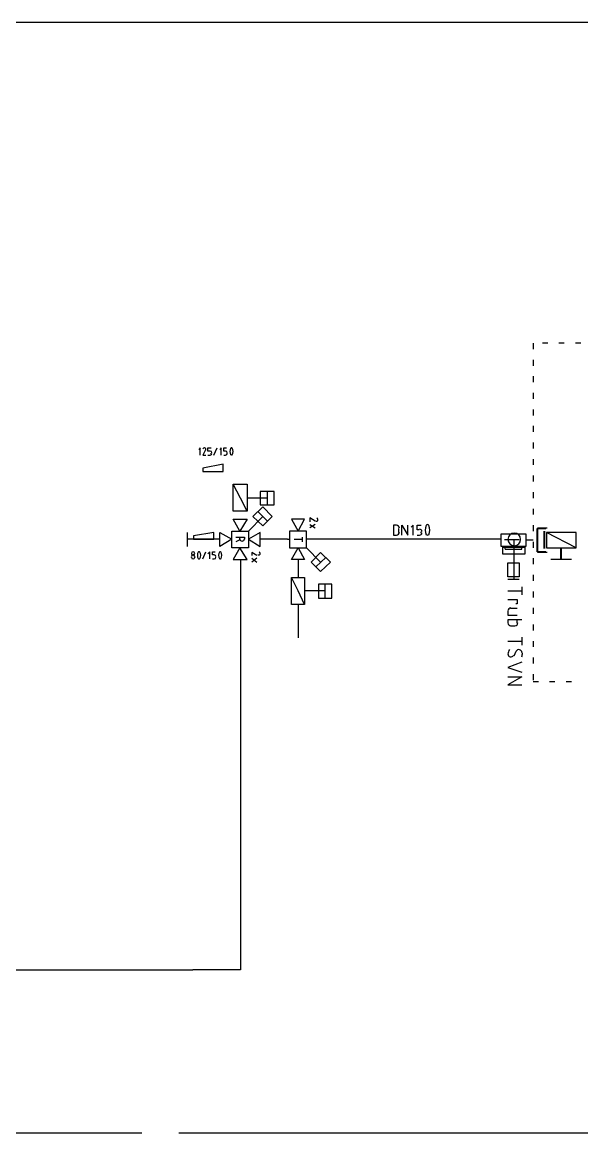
# Model space of a CAD drawing. Header units: millimetres. Extents: x 0 to 33.1, y 1.5 to 45.3.
# Drawn here: x 8.129 to 9.537, y 31.093 to 33.889 of the extents above; entities that cross this region are included whole.
import ezdxf

# ---------------------------------------------------------------- set-up
doc = ezdxf.new("R2010")
doc.units = ezdxf.units.MM
doc.header["$MEASUREMENT"] = 0
doc.layers.get('0').update_dxf_attribs({"linetype": 'CONTINUOUS'})

msp = doc.modelspace()

# ---------------------------------------------------------------- linework, layer by layer
at = {"color": 7, "linetype": 'Continuous'}
for p, q in [((7.26113, 33.8894), (8.52279, 33.8894)), ((8.50944, 33.8894), (11.8028, 33.8894)), ((8.62608, 32.5878), (8.54443, 32.5878)), ((8.79611, 32.5878), (8.72775, 32.5878)), ((8.95611, 32.5878), (8.84776, 32.5878)), ((9.33442, 32.5878), (8.95611, 32.5878)), ((8.67779, 32.5361), (8.67779, 31.5028)), ((8.82275, 32.5361), (8.82275, 32.4911)), ((8.82275, 32.4228), (8.82275, 32.3394)), ((7.26113, 31.5028), (8.55778, 31.5028)), ((8.67779, 31.5028), (8.55778, 31.5028)), ((7.26113, 31.0928), (8.42947, 31.0928)), ((8.52279, 31.0928), (11.9361, 31.0928))]:
    msp.add_line(p, q, dxfattribs=at)
at = {"color": 140, "linetype": 'Continuous'}
for p, q in [((9.41444, 33.0811), (9.41444, 33.0661)), ((9.45111, 33.0811), (9.43778, 33.0811)), ((9.49278, 33.0811), (9.47944, 33.0811)), ((9.53444, 33.0811), (9.52111, 33.0811)), ((9.41444, 33.0394), (9.41444, 33.0244)), ((9.41444, 32.9978), (9.41444, 32.9828)), ((9.41444, 32.9561), (9.41444, 32.9411)), ((9.41444, 32.9144), (9.41444, 32.8994)), ((9.41444, 32.8728), (9.41444, 32.8578)), ((9.41444, 32.8311), (9.41444, 32.8161)), ((9.41444, 32.7894), (9.41444, 32.7744)), ((9.41444, 32.7478), (9.41444, 32.7328)), ((9.41444, 32.7061), (9.41444, 32.6911)), ((9.41444, 32.6644), (9.41444, 32.6494)), ((9.41444, 32.6228), (9.41444, 32.6078)), ((9.42443, 32.5561), (9.42443, 32.6144)), ((9.42443, 32.6144), (9.44612, 32.6144)), ((9.42443, 32.5561), (9.42443, 32.6144)), ((9.42443, 32.6144), (9.44612, 32.6144)), ((9.42443, 32.5561), (9.42443, 32.6144)), ((9.42443, 32.6144), (9.44612, 32.6144)), ((9.42443, 32.5561), (9.42443, 32.6144)), ((9.42443, 32.6144), (9.44612, 32.6144)), ((9.42443, 32.5561), (9.42443, 32.6144)), ((9.42443, 32.6144), (9.44612, 32.6144)), ((9.42611, 32.5544), (9.42611, 32.6161)), ((9.42611, 32.6161), (9.44943, 32.6161)), ((9.42611, 32.5544), (9.42611, 32.6161)), ((9.42611, 32.6161), (9.44943, 32.6161)), ((9.42611, 32.5544), (9.42611, 32.6161)), ((9.42611, 32.6161), (9.44775, 32.6161)), ((9.42611, 32.5544), (9.42611, 32.6161)), ((9.42611, 32.6161), (9.44775, 32.6161)), ((9.42611, 32.5544), (9.42611, 32.6161)), ((9.42611, 32.6161), (9.44775, 32.6161)), ((9.41444, 32.5811), (9.41444, 32.5661)), ((9.44114, 32.6078), (9.44114, 32.5644)), ((9.44276, 32.6078), (9.44276, 32.5644)), ((9.44276, 32.6078), (9.44276, 32.5644)), ((9.44276, 32.6078), (9.44276, 32.5644)), ((9.44276, 32.6078), (9.44276, 32.5644)), ((9.52279, 32.6044), (9.44775, 32.6044)), ((9.44775, 32.6044), (9.44775, 32.5661)), ((9.52279, 32.5661), (9.44775, 32.6044)), ((9.52279, 32.6044), (9.44775, 32.6044)), ((9.44775, 32.6044), (9.44775, 32.5661)), ((9.52279, 32.5661), (9.44775, 32.6044)), ((9.52279, 32.5661), (9.52279, 32.6044)), ((9.52279, 32.5661), (9.52279, 32.6044)), ((9.44612, 32.5561), (9.42443, 32.5561)), ((9.44612, 32.5561), (9.42443, 32.5561)), ((9.44612, 32.5561), (9.42443, 32.5561)), ((9.44612, 32.5561), (9.42443, 32.5561)), ((9.44612, 32.5561), (9.42443, 32.5561)), ((9.44943, 32.5544), (9.42611, 32.5544)), ((9.44943, 32.5544), (9.42611, 32.5544)), ((9.44775, 32.5544), (9.42611, 32.5544)), ((9.44775, 32.5544), (9.42611, 32.5544)), ((9.44775, 32.5544), (9.42611, 32.5544)), ((9.44775, 32.5661), (9.52279, 32.5661)), ((9.44775, 32.5661), (9.52279, 32.5661)), ((9.48443, 32.5361), (9.48443, 32.5661)), ((9.48611, 32.5361), (9.48611, 32.5661)), ((9.41444, 32.5394), (9.41444, 32.5244)), ((9.51113, 32.5361), (9.45942, 32.5361)), ((9.51113, 32.5361), (9.45942, 32.5361)), ((9.51113, 32.5361), (9.48443, 32.5361)), ((9.51113, 32.5361), (9.48611, 32.5361)), ((9.41444, 32.4978), (9.41444, 32.4828)), ((9.41444, 32.4561), (9.41444, 32.4411)), ((9.41444, 32.4144), (9.41444, 32.3994)), ((9.41444, 32.3728), (9.41444, 32.3578)), ((9.41444, 32.3311), (9.41444, 32.3161)), ((9.41444, 32.2894), (9.41444, 32.2744)), ((9.41444, 32.2478), (9.41444, 32.2328)), ((9.41444, 32.2294), (9.42779, 32.2294)), ((9.45611, 32.2294), (9.46946, 32.2294)), ((9.49778, 32.2294), (9.51113, 32.2294))]:
    msp.add_line(p, q, dxfattribs=at)
at = {"color": 0, "linetype": 'Continuous'}
for p, q in [((8.57611, 32.8178), (8.57275, 32.8128)), ((8.57611, 32.7994), (8.57611, 32.8178)), ((8.58946, 32.8111), (8.58279, 32.7994)), ((8.59614, 32.8094), (8.59614, 32.8178)), ((8.59614, 32.8178), (8.60444, 32.8178)), ((8.60113, 32.8094), (8.59614, 32.8094)), ((8.60444, 32.8028), (8.60444, 32.8044)), ((8.61111, 32.7994), (8.61947, 32.8178)), ((8.62944, 32.8178), (8.62608, 32.8128)), ((8.62944, 32.7994), (8.62944, 32.8178)), ((8.63613, 32.8094), (8.63613, 32.8178)), ((8.63613, 32.8178), (8.64279, 32.8178)), ((8.63943, 32.8094), (8.63613, 32.8094)), ((8.64442, 32.8028), (8.64442, 32.8044)), ((8.58279, 32.7994), (8.5911, 32.7994)), ((8.59614, 32.7994), (8.60113, 32.7994)), ((8.63613, 32.7994), (8.63943, 32.7994)), ((8.63444, 32.7761), (8.58279, 32.7661)), ((8.58279, 32.7661), (8.58279, 32.7578)), ((8.58279, 32.7578), (8.63444, 32.7578)), ((8.63444, 32.7578), (8.63444, 32.7761)), ((8.67779, 32.6911), (8.65944, 32.7261)), ((8.65944, 32.6578), (8.65944, 32.7261)), ((8.65944, 32.7261), (8.69444, 32.7261)), ((8.69444, 32.7261), (8.69444, 32.6578)), ((8.76281, 32.7078), (8.72775, 32.7078)), ((8.72775, 32.7078), (8.72775, 32.6744)), ((8.7461, 32.6744), (8.7461, 32.7078)), ((8.76281, 32.6744), (8.76281, 32.7078)), ((8.69444, 32.6578), (8.67779, 32.6911)), ((8.7461, 32.6911), (8.69444, 32.6911)), ((8.73443, 32.6694), (8.70942, 32.6444)), ((8.72775, 32.6744), (8.76281, 32.6744)), ((8.75776, 32.6444), (8.73443, 32.6694)), ((8.69444, 32.6578), (8.65944, 32.6578)), ((8.67611, 32.6078), (8.65944, 32.6378)), ((8.65944, 32.6378), (8.69444, 32.6378)), ((8.69444, 32.6378), (8.67611, 32.6078)), ((8.73443, 32.6444), (8.69775, 32.6078)), ((8.70942, 32.6444), (8.73443, 32.6211)), ((8.7461, 32.6328), (8.72276, 32.6561)), ((8.73443, 32.6211), (8.75776, 32.6444)), ((8.83946, 32.6378), (8.8061, 32.6378)), ((8.8061, 32.6378), (8.82275, 32.6078)), ((8.82275, 32.6078), (8.83946, 32.6378)), ((8.8661, 32.6328), (8.85275, 32.6411)), ((8.85275, 32.6411), (8.85275, 32.6311)), ((8.85275, 32.6244), (8.8661, 32.6161)), ((8.8661, 32.6244), (8.85275, 32.6161)), ((9.06944, 32.6228), (9.06278, 32.6228)), ((9.06278, 32.6228), (9.06278, 32.5978)), ((9.07611, 32.6044), (9.07611, 32.6144)), ((9.08442, 32.5978), (9.08442, 32.6228)), ((9.08442, 32.6228), (9.09944, 32.5978)), ((9.09944, 32.5978), (9.09944, 32.6228)), ((9.11279, 32.6228), (9.10781, 32.6178)), ((9.11279, 32.5978), (9.11279, 32.6228)), ((9.12278, 32.6111), (9.12278, 32.6228)), ((9.12278, 32.6228), (9.13276, 32.6228)), ((9.12776, 32.6111), (9.12278, 32.6111)), ((8.54443, 32.5694), (8.54443, 32.6044)), ((8.61111, 32.6044), (8.55946, 32.5961)), ((8.55946, 32.5961), (8.55946, 32.5878)), ((8.55946, 32.5878), (8.61111, 32.5878)), ((8.61111, 32.5878), (8.61111, 32.6044)), ((8.62608, 32.5694), (8.62608, 32.6044)), ((8.62608, 32.6044), (8.65608, 32.5878)), ((8.65608, 32.5878), (8.62608, 32.5694)), ((8.65608, 32.5661), (8.65608, 32.6078)), ((8.65608, 32.6078), (8.69775, 32.6078)), ((8.66613, 32.5928), (8.68778, 32.5928)), ((8.67611, 32.5861), (8.66613, 32.5811)), ((8.67611, 32.5878), (8.67611, 32.5928)), ((8.68778, 32.5928), (8.68778, 32.5878)), ((8.69775, 32.6078), (8.69775, 32.5661)), ((8.72775, 32.6044), (8.69775, 32.5878)), ((8.69775, 32.5878), (8.72775, 32.5694)), ((8.72775, 32.5694), (8.72775, 32.6044)), ((8.79611, 32.5878), (8.80111, 32.5878)), ((8.80111, 32.6078), (8.80111, 32.5661)), ((8.84446, 32.6078), (8.80111, 32.6078)), ((8.81278, 32.5878), (8.83279, 32.5878)), ((8.83279, 32.5928), (8.83279, 32.5811)), ((8.84446, 32.5661), (8.84446, 32.6078)), ((8.84776, 32.5878), (8.84446, 32.5878)), ((9.06278, 32.5978), (9.06944, 32.5978)), ((9.12278, 32.5978), (9.12776, 32.5978)), ((9.13276, 32.6028), (9.13276, 32.6061)), ((9.33442, 32.5694), (9.33442, 32.6011)), ((9.33442, 32.6011), (9.39611, 32.6011)), ((9.3661, 32.5861), (9.3661, 32.4861)), ((9.39611, 32.6011), (9.39611, 32.5694)), ((9.39611, 32.5861), (9.41444, 32.5861)), ((9.39611, 32.5861), (9.41444, 32.5861)), ((9.39611, 32.5861), (9.41444, 32.5861)), ((9.39611, 32.5861), (9.41444, 32.5861)), ((9.39611, 32.5861), (9.41444, 32.5861)), ((8.58279, 32.5378), (8.5911, 32.5561)), ((8.60113, 32.5561), (8.59614, 32.5511)), ((8.60113, 32.5378), (8.60113, 32.5561)), ((8.60781, 32.5478), (8.60781, 32.5561)), ((8.60781, 32.5561), (8.61442, 32.5561)), ((8.69775, 32.5661), (8.65608, 32.5661)), ((8.67611, 32.5661), (8.65944, 32.5361)), ((8.69444, 32.5361), (8.67611, 32.5661)), ((8.71946, 32.5461), (8.70611, 32.5544)), ((8.70611, 32.5544), (8.70611, 32.5461)), ((8.80111, 32.5661), (8.84446, 32.5661)), ((8.8061, 32.5361), (8.82275, 32.5661)), ((8.82275, 32.5661), (8.83946, 32.5361)), ((8.87944, 32.5294), (8.84446, 32.5661)), ((8.85612, 32.5294), (8.87944, 32.5544)), ((8.87944, 32.5544), (8.90446, 32.5294)), ((9.39611, 32.5694), (9.33442, 32.5694)), ((9.33778, 32.5678), (9.33778, 32.5511)), ((9.33778, 32.5678), (9.39442, 32.5678)), ((9.34446, 32.5628), (9.34446, 32.5678)), ((9.34446, 32.5628), (9.3661, 32.5628)), ((9.3661, 32.5628), (9.38613, 32.5628)), ((9.38613, 32.5628), (9.38613, 32.5678)), ((9.39442, 32.5511), (9.39442, 32.5678)), ((8.55447, 32.5411), (8.55447, 32.5428)), ((8.56278, 32.5428), (8.56278, 32.5411)), ((8.61111, 32.5478), (8.60781, 32.5478)), ((8.60781, 32.5378), (8.61111, 32.5378)), ((8.6161, 32.5411), (8.6161, 32.5428)), ((8.65944, 32.5361), (8.69444, 32.5361)), ((8.70611, 32.5394), (8.71946, 32.5294)), ((8.71946, 32.5394), (8.70611, 32.5294)), ((8.83946, 32.5361), (8.8061, 32.5361)), ((8.87944, 32.5061), (8.85612, 32.5294)), ((8.89279, 32.5411), (8.86778, 32.5178)), ((8.90446, 32.5294), (8.87944, 32.5061)), ((9.33778, 32.5511), (9.3661, 32.5511)), ((9.35113, 32.4928), (9.35113, 32.5278)), ((9.35113, 32.5278), (9.37944, 32.5278)), ((9.3661, 32.5511), (9.39442, 32.5511)), ((9.37944, 32.5278), (9.37944, 32.4928)), ((8.82275, 32.4578), (8.8061, 32.4911)), ((8.8061, 32.4228), (8.8061, 32.4911)), ((8.8061, 32.4911), (8.83946, 32.4911)), ((8.83946, 32.4911), (8.83946, 32.4228)), ((8.90776, 32.4744), (8.87446, 32.4744)), ((8.87446, 32.4744), (8.87446, 32.4394)), ((8.89111, 32.4394), (8.89111, 32.4744)), ((8.90776, 32.4394), (8.90776, 32.4744)), ((9.37944, 32.4928), (9.35113, 32.4928)), ((9.37944, 32.4861), (9.35113, 32.4861)), ((8.83946, 32.4228), (8.82275, 32.4578)), ((8.89111, 32.4578), (8.83946, 32.4578)), ((9.35113, 32.4578), (9.38613, 32.4578)), ((9.35113, 32.4578), (9.38613, 32.4578)), ((9.38613, 32.4678), (9.38613, 32.4478)), ((9.38613, 32.4678), (9.38613, 32.4478)), ((8.83946, 32.4228), (8.8061, 32.4228)), ((8.87446, 32.4394), (8.90776, 32.4394)), ((9.35113, 32.4361), (9.37446, 32.4361)), ((9.35113, 32.4361), (9.37446, 32.4361)), ((9.37446, 32.4128), (9.35781, 32.4128)), ((9.37446, 32.4128), (9.35781, 32.4128)), ((9.37446, 32.4244), (9.3711, 32.4244)), ((9.37446, 32.4244), (9.3711, 32.4244)), ((9.37446, 32.4361), (9.37446, 32.4244)), ((9.37446, 32.4361), (9.37446, 32.4244)), ((9.35113, 32.4061), (9.35113, 32.3961)), ((9.35113, 32.4061), (9.35113, 32.3961)), ((9.35113, 32.3961), (9.37446, 32.3961)), ((9.35113, 32.3961), (9.37446, 32.3961)), ((9.38613, 32.3844), (9.35113, 32.3844)), ((9.35113, 32.3844), (9.35113, 32.3761)), ((9.38613, 32.3844), (9.35113, 32.3844)), ((9.35113, 32.3844), (9.35113, 32.3761)), ((9.35781, 32.3694), (9.36778, 32.3694)), ((9.35781, 32.3694), (9.36778, 32.3694)), ((9.37446, 32.3761), (9.37446, 32.3844)), ((9.37446, 32.3761), (9.37446, 32.3844)), ((9.35113, 32.3311), (9.38613, 32.3311)), ((9.35113, 32.3311), (9.38613, 32.3311)), ((9.38613, 32.3411), (9.38613, 32.3211)), ((9.38613, 32.3411), (9.38613, 32.3211)), ((9.3711, 32.3044), (9.3661, 32.2928)), ((9.3711, 32.3044), (9.3661, 32.2928)), ((9.38613, 32.2778), (9.35113, 32.2644)), ((9.38613, 32.2778), (9.35113, 32.2644)), ((9.35113, 32.2644), (9.38613, 32.2528)), ((9.35113, 32.2644), (9.38613, 32.2528)), ((9.35113, 32.2411), (9.38613, 32.2411)), ((9.38613, 32.2411), (9.35113, 32.2211)), ((9.35113, 32.2411), (9.38613, 32.2411)), ((9.38613, 32.2411), (9.35113, 32.2211)), ((9.35113, 32.2211), (9.38613, 32.2211)), ((9.35113, 32.2211), (9.38613, 32.2211))]:
    msp.add_line(p, q, dxfattribs=at)
at = {"color": 142, "linetype": 'Continuous'}
msp.add_line((9.37944, 32.5861), (9.34278, 32.5861), dxfattribs=at)
at = {"color": 0, "linetype": 'Continuous'}
for points in [[(8.58697, 32.8178), (8.58513, 32.8178), (8.58344, 32.8165), (8.58296, 32.8147)], [(8.5906, 32.8157), (8.58985, 32.8169), (8.58843, 32.8178), (8.58692, 32.8178)], [(8.5905, 32.8114), (8.59131, 32.8128), (8.59131, 32.8143), (8.5906, 32.8157)], [(8.60612, 32.8053), (8.60612, 32.8075), (8.60422, 32.8094), (8.60194, 32.8094)], [(8.64442, 32.8053), (8.64442, 32.8075), (8.64258, 32.8094), (8.64031, 32.8094)], [(8.65321, 32.8169), (8.65039, 32.8118), (8.65039, 32.8056), (8.65321, 32.8003)], [(8.65528, 32.8178), (8.65446, 32.8178), (8.65375, 32.8174), (8.65326, 32.8168)], [(8.65728, 32.8168), (8.65679, 32.8174), (8.65608, 32.8178), (8.65528, 32.8178)], [(8.65733, 32.8003), (8.66015, 32.8056), (8.66015, 32.8118), (8.65733, 32.8169)], [(8.60194, 32.7994), (8.60422, 32.7994), (8.60612, 32.8014), (8.60612, 32.8036)], [(8.64031, 32.7994), (8.64258, 32.7994), (8.64442, 32.8014), (8.64442, 32.8036)], [(8.65326, 32.8004), (8.65375, 32.7999), (8.65446, 32.7994), (8.65528, 32.7994)], [(8.65528, 32.7994), (8.65608, 32.7994), (8.65679, 32.7999), (8.65728, 32.8004)], [(8.87278, 32.6369), (8.87278, 32.6388), (8.87153, 32.6404), (8.86974, 32.641)], [(8.87067, 32.6333), (8.87196, 32.634), (8.87278, 32.6354), (8.87278, 32.6369)], [(8.86643, 32.6335), (8.86768, 32.6326), (8.86931, 32.6325), (8.87067, 32.6333)], [(9.07781, 32.6153), (9.07781, 32.6194), (9.07443, 32.6228), (9.07026, 32.6228)], [(9.13444, 32.6069), (9.13444, 32.6101), (9.13183, 32.6128), (9.12864, 32.6128)], [(9.14567, 32.6218), (9.14182, 32.6146), (9.14182, 32.606), (9.14567, 32.5989)], [(9.1486, 32.6244), (9.14729, 32.6244), (9.14606, 32.6237), (9.14524, 32.6228)], [(9.15196, 32.6228), (9.15115, 32.6237), (9.14996, 32.6244), (9.1486, 32.6244)], [(9.15158, 32.5989), (9.15539, 32.606), (9.15539, 32.6146), (9.15158, 32.6218)], [(8.67611, 32.5886), (8.67611, 32.5854), (8.67871, 32.5828), (8.68197, 32.5828)], [(8.68197, 32.5828), (8.68517, 32.5828), (8.68778, 32.5854), (8.68778, 32.5886)], [(9.07026, 32.5978), (9.07443, 32.5978), (9.07781, 32.6011), (9.07781, 32.6053)], [(9.12864, 32.5978), (9.13183, 32.5978), (9.13444, 32.6004), (9.13444, 32.6036)], [(9.14524, 32.5994), (9.14606, 32.5985), (9.14729, 32.5978), (9.1486, 32.5978)], [(9.1486, 32.5978), (9.14996, 32.5978), (9.15115, 32.5985), (9.15196, 32.5994)], [(9.36697, 32.6028), (9.35818, 32.6028), (9.35113, 32.5957), (9.35113, 32.5869)], [(9.35113, 32.5869), (9.35113, 32.5782), (9.35818, 32.5711), (9.36697, 32.5711)], [(9.38276, 32.5869), (9.38276, 32.5957), (9.37571, 32.6028), (9.36697, 32.6028)], [(9.36697, 32.5711), (9.37571, 32.5711), (9.38276, 32.5782), (9.38276, 32.5869)], [(8.5586, 32.5561), (8.55632, 32.5561), (8.55442, 32.5543), (8.55442, 32.5519)], [(8.56278, 32.5519), (8.56278, 32.5543), (8.56093, 32.5561), (8.5586, 32.5561)], [(8.5715, 32.5553), (8.56874, 32.5501), (8.56874, 32.5439), (8.5715, 32.5386)], [(8.57363, 32.5561), (8.57281, 32.5561), (8.57206, 32.5557), (8.57161, 32.5551)], [(8.57563, 32.5551), (8.57514, 32.5557), (8.57437, 32.5561), (8.57363, 32.5561)], [(8.57568, 32.5386), (8.57844, 32.5439), (8.57844, 32.5501), (8.57568, 32.5553)], [(8.62489, 32.5553), (8.62207, 32.5501), (8.62207, 32.5439), (8.62489, 32.5386)], [(8.62696, 32.5561), (8.62614, 32.5561), (8.62537, 32.5557), (8.62494, 32.5551)], [(8.62896, 32.5551), (8.62847, 32.5557), (8.62771, 32.5561), (8.62696, 32.5561)], [(8.62901, 32.5386), (8.63178, 32.5439), (8.63178, 32.5501), (8.62901, 32.5553)], [(8.72775, 32.5519), (8.72781, 32.5538), (8.72657, 32.5554), (8.72472, 32.556)], [(8.55442, 32.5519), (8.55442, 32.5496), (8.55632, 32.5478), (8.5586, 32.5478)], [(8.5586, 32.5478), (8.55632, 32.5478), (8.55442, 32.5458), (8.55442, 32.5436)], [(8.55442, 32.5419), (8.55442, 32.5397), (8.55632, 32.5378), (8.5586, 32.5378)], [(8.5586, 32.5478), (8.56093, 32.5478), (8.56278, 32.5496), (8.56278, 32.5519)], [(8.56278, 32.5436), (8.56278, 32.5458), (8.56093, 32.5478), (8.5586, 32.5478)], [(8.5586, 32.5378), (8.56093, 32.5378), (8.56278, 32.5397), (8.56278, 32.5419)], [(8.57161, 32.5388), (8.57206, 32.5382), (8.57281, 32.5378), (8.57363, 32.5378)], [(8.57363, 32.5378), (8.57437, 32.5378), (8.57514, 32.5382), (8.57563, 32.5388)], [(8.6161, 32.5436), (8.6161, 32.5458), (8.61426, 32.5478), (8.61193, 32.5478)], [(8.61193, 32.5378), (8.61426, 32.5378), (8.6161, 32.5397), (8.6161, 32.5419)], [(8.62494, 32.5388), (8.62537, 32.5382), (8.62614, 32.5378), (8.62696, 32.5378)], [(8.62696, 32.5378), (8.62771, 32.5378), (8.62847, 32.5382), (8.62896, 32.5388)], [(8.7214, 32.5483), (8.72271, 32.5476), (8.72433, 32.5476), (8.72564, 32.5483)], [(8.72564, 32.5483), (8.72694, 32.549), (8.72781, 32.5504), (8.72775, 32.5519)], [(9.35861, 32.4144), (9.35449, 32.4144), (9.35113, 32.4111), (9.35113, 32.4069)], [(9.35861, 32.4144), (9.35449, 32.4144), (9.35113, 32.4111), (9.35113, 32.4069)], [(9.35113, 32.3769), (9.35113, 32.3728), (9.35449, 32.3694), (9.35861, 32.3694)], [(9.35113, 32.3769), (9.35113, 32.3728), (9.35449, 32.3694), (9.35861, 32.3694)], [(9.3686, 32.3694), (9.37278, 32.3694), (9.37608, 32.3728), (9.37608, 32.3769)], [(9.3686, 32.3694), (9.37278, 32.3694), (9.37608, 32.3728), (9.37608, 32.3769)], [(9.35508, 32.3097), (9.35265, 32.3063), (9.35129, 32.3021), (9.35113, 32.2979)], [(9.35508, 32.3097), (9.35265, 32.3063), (9.35129, 32.3021), (9.35113, 32.2979)], [(9.38032, 32.3093), (9.37696, 32.31), (9.37349, 32.3085), (9.3719, 32.3053)], [(9.38032, 32.3093), (9.37696, 32.31), (9.37349, 32.3085), (9.3719, 32.3053)], [(9.38613, 32.3019), (9.38613, 32.3054), (9.38374, 32.3085), (9.38032, 32.3093)], [(9.38613, 32.3019), (9.38613, 32.3054), (9.38374, 32.3085), (9.38032, 32.3093)], [(9.38574, 32.2917), (9.38704, 32.2949), (9.38775, 32.2982), (9.38775, 32.3017)], [(9.38574, 32.2917), (9.38704, 32.2949), (9.38775, 32.2982), (9.38775, 32.3017)], [(9.35113, 32.2986), (9.35113, 32.2951), (9.35351, 32.2921), (9.35688, 32.2912)], [(9.35113, 32.2986), (9.35113, 32.2951), (9.35351, 32.2921), (9.35688, 32.2912)], [(9.35688, 32.2912), (9.36025, 32.2906), (9.36372, 32.2921), (9.36529, 32.2951)], [(9.35688, 32.2912), (9.36025, 32.2906), (9.36372, 32.2921), (9.36529, 32.2951)]]:
    msp.add_open_spline(points, degree=3, dxfattribs=at)

doc.saveas('drawing.dxf')
